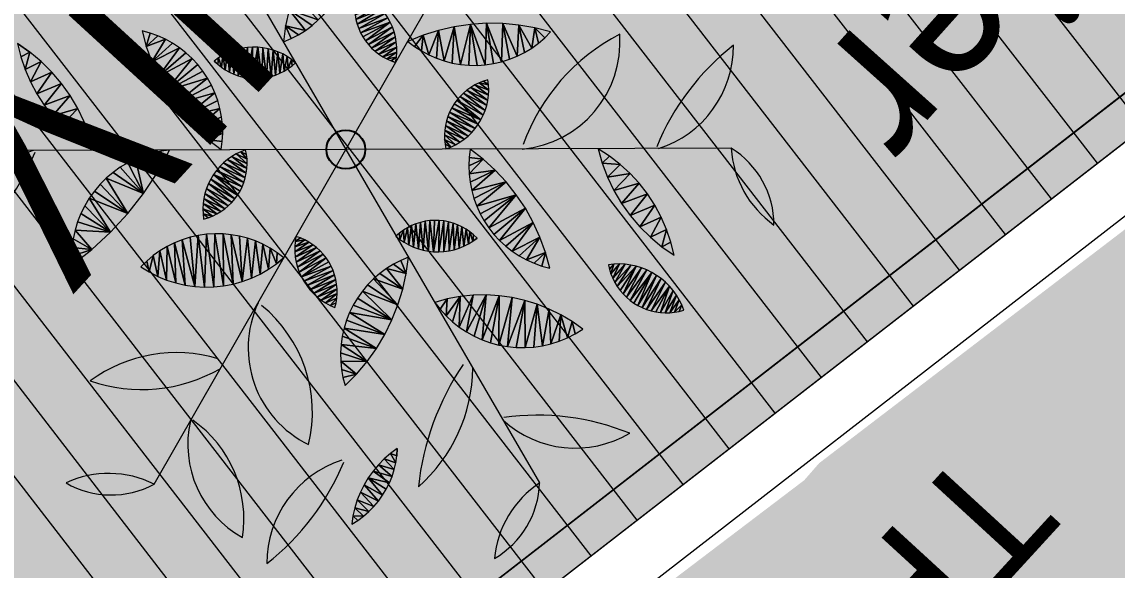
# Model space of a CAD drawing. Header units: metres. Extents: x -2858 to 512, y -1995 to 1252.
# Drawn here: x -538.939 to -536.117, y 427.413 to 428.825 of the extents above; entities that cross this region are included whole.
import ezdxf
from ezdxf.enums import TextEntityAlignment as Align
from ezdxf.lldxf.tags import DXFTag

# ---------------------------------------------------------------- set-up
doc = ezdxf.new("R2010")
doc.units = ezdxf.units.M
doc.header["$PDMODE"] = 33
doc.header["$PDSIZE"] = 0.1
for name, color, linetype in [('Calque commun', 7, 'Continuous'), ('Calque14', 7, 'Continuous'), ('Calque19', 7, 'Continuous'), ('Calque5', 7, 'Continuous'), ('Textes', 7, 'Continuous')]:
    doc.layers.add(name, color=color, linetype=linetype)
doc.styles.add('Arial22', font='arial.ttf', dxfattribs={"height": 0.966411})
doc.styles.add('Arial8', font='arial.ttf', dxfattribs={"height": 0.494803})
doc.styles.add('Arial9', font='arial.ttf', dxfattribs={"height": 0.316674})
doc.styles.add('Trebuchet MS', font='trebucit.ttf', dxfattribs={"height": 0.405148})
tags = doc.linetypes.add('HIDDEN', pattern=[0.375, 0.25, -0.125]).pattern_tags.tags
tags[6:7] = [DXFTag(74, 4), DXFTag(75, 0), DXFTag(340, '0'), DXFTag(46, 1.0), DXFTag(50, 0.0), DXFTag(44, 0.0), DXFTag(45, 0.0)]
tags[4:5] = [DXFTag(74, 4), DXFTag(75, 0), DXFTag(340, '0'), DXFTag(46, 1.0), DXFTag(50, 0.0), DXFTag(44, 0.0), DXFTag(45, 0.0)]
tags = doc.linetypes.add('HIDDEN2', pattern=[0.1875, 0.125, -0.0625]).pattern_tags.tags
tags[6:7] = [DXFTag(74, 4), DXFTag(75, 0), DXFTag(340, '0'), DXFTag(46, 1.0), DXFTag(50, 0.0), DXFTag(44, 0.0), DXFTag(45, 0.0)]
tags[4:5] = [DXFTag(74, 4), DXFTag(75, 0), DXFTag(340, '0'), DXFTag(46, 1.0), DXFTag(50, 0.0), DXFTag(44, 0.0), DXFTag(45, 0.0)]
tags = doc.linetypes.add('HIDDENX2', pattern=[0.75, 0.5, -0.25]).pattern_tags.tags
tags[6:7] = [DXFTag(74, 4), DXFTag(75, 0), DXFTag(340, '0'), DXFTag(46, 1.0), DXFTag(50, 0.0), DXFTag(44, 0.0), DXFTag(45, 0.0)]
tags[4:5] = [DXFTag(74, 4), DXFTag(75, 0), DXFTag(340, '0'), DXFTag(46, 1.0), DXFTag(50, 0.0), DXFTag(44, 0.0), DXFTag(45, 0.0)]

# ---------------------------------------------------------------- blocks, each defined once
blk = doc.blocks.new('hatch5')
at = {"layer": 'Calque commun', "color": 6, "linetype": 'Continuous', "lineweight": -2}
for p, q in [((-7.219, 33.6933), (-7.219, 24.4933)), ((-7.069, 33.6933), (-7.069, 24.4933)), ((-6.919, 33.6933), (-6.919, 24.4933)), ((-6.769, 33.6933), (-6.769, 24.4933)), ((-6.619, 33.6933), (-6.619, 24.4933)), ((-6.469, 33.6933), (-6.469, 24.4933)), ((-6.319, 33.6933), (-6.319, 24.4933)), ((-6.169, 33.6933), (-6.169, 24.4933)), ((-6.019, 33.6933), (-6.019, 24.4933)), ((-5.869, 33.6933), (-5.869, 24.4933)), ((-5.719, 33.6933), (-5.719, 24.4933)), ((-5.569, 33.6933), (-5.569, 24.4933)), ((-5.419, 33.6933), (-5.419, 24.4933)), ((-5.269, 33.6933), (-5.269, 24.4933)), ((-5.119, 33.6933), (-5.119, 24.4933)), ((-4.969, 33.6933), (-4.969, 24.4933)), ((-4.819, 33.6933), (-4.819, 24.4933)), ((-4.669, 33.6933), (-4.669, 24.4933)), ((-4.519, 33.6933), (-4.519, 24.4933)), ((-4.369, 33.6933), (-4.369, 24.4933))]:
    blk.add_line(p, q, dxfattribs=at)
mesh = blk.add_polyface(dxfattribs=at)
corners = [(-9.3974, 33.6933), (-2.7879, 33.6933), (-2.7974, 26.3286), (-2.7974, 24.4933), (-9.3974, 24.4933), (3.812, 26.3286), (-2.7879, 35.5286), (3.812, 35.5286)]
mesh.append_faces([[corners[k] for k in face] for face in [(0, 2, 4)]], dxfattribs={"vtx0": -1, "vtx1": -1, "color": 6})
mesh.append_faces([[corners[k] for k in face] for face in [(1, 5, 2), (1, 7, 5)]], dxfattribs={"vtx0": -1, "vtx2": -1, "color": 6})
mesh.append_faces([[corners[k] for k in face] for face in [(0, 1, 2)]], dxfattribs={"vtx1": -1, "vtx2": -1, "color": 6})
mesh.append_faces([[corners[k] for k in face] for face in [(2, 3, 4), (1, 6, 7)]], dxfattribs={"vtx2": -1, "color": 6})
blk = doc.blocks.new('toitvillacinqbismi')
at = {"layer": 'Calque commun', "linetype": 'Continuous', "lineweight": -2}
blk.add_hatch(color=23, dxfattribs=at).paths.add_polyline_path([(17.0215, 33.6933), (10.412, 33.6933), (10.412, 35.5286), (-2.7974, 35.5286), (-2.7974, 33.6933), (-9.4069, 33.6933), (-9.4069, 29.0933), (-2.7879, 29.0933), (-2.7879, 30.9287), (10.412, 30.9287), (10.412, 29.0933), (17.0215, 29.0933)])
at = {"layer": 'Calque commun', "color": 16, "linetype": 'HIDDEN', "lineweight": -2}
blk.add_line((-9.3974, 33.5933), (-2.7879, 33.5933), dxfattribs=at)
at = {"layer": 'Calque commun', "color": 0, "linetype": 'ByBlock', "lineweight": -2}
blk.add_blockref('hatch5', (0, 0), dxfattribs=at)
at = {"layer": 'Calque commun', "color": 9, "linetype": 'Continuous', "lineweight": -2}
mesh = blk.add_polyface(dxfattribs=at)
corners = [(-2.8069, 24.5933), (-2.8069, 26.4286), (-9.4069, 24.5933), (10.4215, 26.4286), (-2.7879, 33.5933), (17.0215, 33.5933), (17.0215, 24.5933), (-2.7879, 35.4286), (10.412, 33.5933), (10.4215, 24.5933), (10.412, 35.4286), (-9.3974, 33.5933), (17.8815, 39.3192), (17.8815, 45.9286), (8.8815, 45.9286), (8.8815, 39.3192)]
mesh.append_faces([[corners[k] for k in face] for face in [(12, 13, 14, 15)]], dxfattribs={"color": 9})
mesh.append_faces([[corners[k] for k in face] for face in [(3, 4, 1), (5, 3, 6), (11, 1, 4)]], dxfattribs={"vtx0": -1, "vtx1": -1, "color": 9})
mesh.append_faces([[corners[k] for k in face] for face in [(3, 8, 4)]], dxfattribs={"vtx0": -1, "vtx1": -1, "vtx2": -1, "color": 9})
mesh.append_faces([[corners[k] for k in face] for face in [(0, 1, 2)]], dxfattribs={"vtx1": -1, "color": 9})
mesh.append_faces([[corners[k] for k in face] for face in [(7, 4, 8), (11, 2, 1), (5, 8, 3)]], dxfattribs={"vtx1": -1, "vtx2": -1, "color": 9})
mesh.append_faces([[corners[k] for k in face] for face in [(3, 9, 6), (8, 10, 7)]], dxfattribs={"vtx2": -1, "color": 9})
at = {"layer": 'Calque commun', "color": 16, "linetype": 'Continuous', "lineweight": -2}
mesh = blk.add_polyface(dxfattribs=at)
corners = [(-2.7975, 33.8433), (-9.4069, 33.8433), (-9.4069, 33.6933), (-2.7975, 33.6933)]
mesh.append_faces([[corners[k] for k in face] for face in [(0, 1, 2, 3)]], dxfattribs={"color": 16})
blk = doc.blocks.new('PointTopo_SPE')
at = {"layer": 'Calque commun', "color": 1, "linetype": 'ByBlock', "lineweight": -2}
blk.add_point((0, 0), dxfattribs=at)
blk = doc.blocks.new('SPE33')
at = {"layer": 'Calque19', "color": 34, "linetype": 'Continuous', "lineweight": 9}
for p, q in [((0, 0), (0.3064, 0.9445)), ((-0.6647, 0.7378), (0, 0)), ((0.9716, 0.2069), (0, 0)), ((0, 0), (-0.9711, -0.2069)), ((-0.3064, -0.9445), (0, 0)), ((0, 0), (0.6647, -0.7376))]:
    blk.add_line(p, q, dxfattribs=at)
at = {"layer": 'Calque19', "color": 102, "linetype": 'Continuous', "lineweight": 9, "flags": 128}
for points in [[(0.2492, 0.7669), (0.2492, 0.7669, 0.328629), (0.0565, 1.0323), (0.0565, 1.0323, 0.130944), (0.2425, 0.7635)], [(0.2111, 0.5944), (0.2111, 0.5944, 0.122315), (0.5225, 0.7187), (0.5225, 0.7187, 0.212626), (0.201, 0.6191)], [(-0.5393, 0.5989), (-0.5393, 0.5989, 0.327473), (-0.8663, 0.5653), (-0.8663, 0.5653, 0.131285), (-0.5393, 0.5922)], [(0.6031, 0.5261), (0.6031, 0.5261, 0.327473), (0.9301, 0.5597), (0.9301, 0.5597, 0.129825), (0.6031, 0.5328)], [(0.7879, 0.1677), (0.7879, 0.1677, 0.330838), (0.9223, 0.4679), (0.9223, 0.4679, 0.286184), (0.7823, 0.1711)], [(0.4452, 0.0949), (0.4452, 0.0949, 0.408313), (0.63, 0.4354), (0.63, 0.4354, 0.288177), (0.4441, 0.1061)], [(-0.3041, 0.3379), (-0.3041, 0.3379, 0.408885), (-0.6916, 0.3279), (-0.6916, 0.3279, 0.190387), (-0.3142, 0.3323)], [(0.621, 0.1139), (0.621, 0.1139, 0.233679), (0.8831, -0.0933), (0.8831, -0.0933, 0.215401), (0.6367, 0.1352)], [(0.5393, -0.5984), (0.5393, -0.5984, 0.330266), (0.8663, -0.5648), (0.8663, -0.5648, 0.127707), (0.5393, -0.5917)]]:
    blk.add_lwpolyline(points, format="xyb", dxfattribs=at)
at = {"layer": 'Calque19', "color": 102, "linetype": 'Continuous', "lineweight": 9}
for centre, radius, start, end in [((0.4564, 0.7663), 0.2329, 71.79, 130.0971), ((0.3734, 1.1984), 0.2622, 255.1699, 306.4516), ((-0.4376, 0.779), 0.2309, 131.5857, 190.2892), ((-0.8538, 0.9229), 0.2646, 315.6147, 6.2602), ((1.2234, 0.2754), 0.261, 195.2175, 246.7822), ((0.8914, -0.0132), 0.2343, 12.0168, 69.9828)]:
    blk.add_arc(centre, radius, start, end, dxfattribs=at)
at = {"layer": 'Calque19', "color": 102, "linetype": 'ByBlock', "lineweight": -2, "style": 'Trebuchet MS'}
blk.add_text('Olivier', height=0.40515, dxfattribs=at).set_placement((-2.5256, 0.6403), align=Align.BOTTOM_LEFT)
at = {"layer": 'Calque19', "color": 102, "linetype": 'Continuous', "lineweight": 9}
mesh = blk.add_polyface(dxfattribs=at)
corners = [(-0.2943, 0.8273), (-0.2927, 0.8129), (-0.206, 0.8407), (-0.1991, 0.8048), (-0.2861, 0.7847), (-0.1988, 0.7926), (-0.29, 0.7987), (-0.2232, 0.7119), (-0.2169, 0.7224), (-0.2409, 0.7116), (-0.2509, 0.7221), (-0.2116, 0.7334), (-0.2036, 0.7564), (-0.268, 0.7454), (-0.2071, 0.7447), (-0.2919, 0.8705), (-0.228, 0.884), (-0.2356, 0.8935), (-0.2027, 0.8289), (-0.2212, 0.8739), (-0.2939, 0.8562), (-0.2599, 0.7334), (-0.2888, 0.8846), (-0.2439, 0.9025), (-0.2845, 0.8984), (-0.2751, 0.758), (-0.2152, 0.8632), (-0.2792, 0.9119), (-0.2529, 0.9107), (-0.2625, 0.9182), (-0.2102, 0.8521), (-0.1994, 0.7804), (-0.201, 0.7683), (-0.2947, 0.8417), (-0.2005, 0.8169), (-0.2302, 0.7019), (-0.2812, 0.7711), (-0.2727, 0.9248)]
mesh.append_faces([[corners[k] for k in face] for face in [(3, 4, 5), (12, 13, 14), (6, 18, 1), (22, 23, 24), (19, 20, 26), (30, 0, 2), (31, 25, 32), (28, 24, 23), (5, 36, 31), (10, 11, 21)]], dxfattribs={"vtx0": -1, "vtx1": -1, "color": 102})
mesh.append_faces([[corners[k] for k in face] for face in [(10, 8, 11), (15, 16, 17), (12, 25, 13), (27, 28, 29), (26, 20, 33), (6, 34, 18), (6, 3, 34), (22, 17, 23), (5, 4, 36), (31, 36, 25), (27, 29, 37), (30, 33, 0)]], dxfattribs={"vtx0": -1, "vtx2": -1, "color": 102})
mesh.append_faces([[corners[k] for k in face] for face in [(0, 1, 2), (6, 4, 3), (7, 8, 9), (19, 16, 20), (13, 21, 14), (11, 14, 21), (15, 20, 16), (18, 2, 1), (12, 32, 25), (27, 24, 28), (30, 26, 33), (10, 9, 8), (22, 15, 17)]], dxfattribs={"vtx1": -1, "vtx2": -1, "color": 102})
mesh.append_faces([[corners[k] for k in face] for face in [(9, 35, 7)]], dxfattribs={"vtx2": -1, "color": 102})
mesh = blk.add_polyface(dxfattribs=at)
corners = [(-0.4431, 0.5523), (-0.4406, 0.5178), (-0.4145, 0.5159), (-0.4332, 0.6555), (-0.362, 0.6591), (-0.4242, 0.689), (-0.3565, 0.7737), (-0.3979, 0.753), (-0.355, 0.7354), (-0.3821, 0.5852), (-0.3704, 0.6217), (-0.4394, 0.6214), (-0.4351, 0.4835), (-0.4124, 0.7215), (-0.3568, 0.6971), (-0.3968, 0.5498), (-0.4427, 0.5869), (-0.3612, 0.8117), (-0.3808, 0.7831)]
mesh.append_faces([[corners[k] for k in face] for face in [(3, 4, 5), (6, 7, 8), (12, 2, 1), (8, 13, 14), (15, 0, 2), (14, 5, 4)]], dxfattribs={"vtx0": -1, "vtx1": -1, "color": 102})
mesh.append_faces([[corners[k] for k in face] for face in [(3, 10, 4), (15, 16, 0), (14, 13, 5), (6, 18, 7), (8, 7, 13), (9, 11, 16)]], dxfattribs={"vtx0": -1, "vtx2": -1, "color": 102})
mesh.append_faces([[corners[k] for k in face] for face in [(0, 1, 2), (9, 10, 11), (3, 11, 10), (6, 17, 18), (15, 9, 16)]], dxfattribs={"vtx1": -1, "vtx2": -1, "color": 102})
mesh = blk.add_polyface(dxfattribs=at)
corners = [(-0.0586, 0.7301), (-0.0195, 0.7489), (-0.0406, 0.7571), (0.0007, 0.739), (-0.0524, 0.6971), (0.0386, 0.7146), (0.0202, 0.7276), (-0.0435, 0.6647), (-0.0321, 0.6332), (0.0559, 0.7001), (0.0858, 0.472), (0.1124, 0.4516), (0.1468, 0.4779), (0.0867, 0.6672), (-0.0181, 0.6026), (0.1001, 0.649), (0.1221, 0.6097), (0.017, 0.5454), (0.1306, 0.5888), (-0.0017, 0.5733), (0.1119, 0.6298), (0.0609, 0.4946), (0.1425, 0.5453), (0.0379, 0.5191), (0.072, 0.6843), (0.1472, 0.5005), (0.1458, 0.523), (0.1374, 0.5673), (-0.0622, 0.7635), (0.1446, 0.4555), (0.1406, 0.4333)]
mesh.append_faces([[corners[k] for k in face] for face in [(5, 8, 9), (13, 14, 15), (16, 17, 18), (21, 22, 23), (24, 14, 13), (19, 15, 14), (3, 4, 6), (7, 6, 4), (18, 23, 27)]], dxfattribs={"vtx0": -1, "vtx1": -1, "color": 102})
mesh.append_faces([[corners[k] for k in face] for face in [(0, 1, 2), (5, 7, 8), (19, 20, 15), (10, 25, 26), (18, 17, 23), (0, 2, 28), (24, 8, 14), (21, 26, 22), (23, 22, 27), (10, 12, 25), (29, 11, 30)]], dxfattribs={"vtx0": -1, "vtx2": -1, "color": 102})
mesh.append_faces([[corners[k] for k in face] for face in [(3, 1, 4), (5, 6, 7), (10, 11, 12), (24, 9, 8), (19, 17, 20), (21, 10, 26), (0, 4, 1), (29, 12, 11), (16, 20, 17)]], dxfattribs={"vtx1": -1, "vtx2": -1, "color": 102})
mesh = blk.add_polyface(dxfattribs=at)
corners = [(0.6003, 0.6645), (0.5824, 0.6611), (0.5912, 0.6069), (0.5151, 0.6337), (0.5063, 0.6079), (0.5274, 0.6051), (0.6721, 0.6327), (0.6907, 0.6431), (0.673, 0.6638), (0.6367, 0.667), (0.6327, 0.6166), (0.6527, 0.6239), (0.6121, 0.6109), (0.6185, 0.6665), (0.5648, 0.6562), (0.7084, 0.6549), (0.6909, 0.6601), (0.4999, 0.6236), (0.4855, 0.6123), (0.4855, 0.6123), (0.5477, 0.65), (0.5487, 0.604), (0.57, 0.6046), (0.6549, 0.6661), (0.531, 0.6425)]
mesh.append_faces([[corners[k] for k in face] for face in [(0, 12, 13), (6, 23, 11), (3, 5, 24), (17, 4, 3), (9, 11, 23), (20, 22, 14)]], dxfattribs={"vtx0": -1, "vtx1": -1, "color": 102})
mesh.append_faces([[corners[k] for k in face] for face in [(3, 4, 5), (9, 10, 11), (13, 12, 10), (20, 21, 22), (17, 19, 4), (0, 2, 12), (6, 8, 23), (14, 22, 2)]], dxfattribs={"vtx0": -1, "vtx2": -1, "color": 102})
mesh.append_faces([[corners[k] for k in face] for face in [(0, 1, 2), (6, 7, 8), (1, 14, 2), (5, 21, 24), (9, 13, 10), (16, 8, 7), (20, 24, 21)]], dxfattribs={"vtx1": -1, "vtx2": -1, "color": 102})
mesh.append_faces([[corners[k] for k in face] for face in [(7, 15, 16), (17, 18, 19)]], dxfattribs={"vtx2": -1, "color": 102})
mesh = blk.add_polyface(dxfattribs=at)
corners = [(-0.1969, 0.2504), (-0.2175, 0.2801), (-0.2145, 0.2383), (-0.0988, 0.5362), (-0.1653, 0.5235), (-0.094, 0.5153), (-0.1804, 0.264), (-0.2171, 0.3219), (-0.1378, 0.3118), (-0.2133, 0.3637), (-0.1507, 0.2947), (-0.0898, 0.4515), (-0.1958, 0.4455), (-0.0918, 0.4302), (-0.1263, 0.3298), (-0.0955, 0.4091), (-0.2062, 0.405), (-0.1008, 0.3884), (-0.1649, 0.2787), (-0.1821, 0.4851), (-0.0895, 0.4729), (-0.1454, 0.5604), (-0.1163, 0.3486), (-0.1078, 0.3682), (-0.0909, 0.4942), (-0.1131, 0.5764), (-0.1227, 0.5955), (-0.1052, 0.5566)]
mesh.append_faces([[corners[k] for k in face] for face in [(3, 4, 5), (6, 1, 0), (7, 8, 9), (11, 12, 13), (14, 9, 8), (15, 16, 17), (17, 16, 23), (19, 24, 4), (25, 21, 27)]], dxfattribs={"vtx0": -1, "vtx1": -1, "color": 102})
mesh.append_faces([[corners[k] for k in face] for face in [(0, 1, 2), (7, 10, 8), (15, 12, 16), (19, 11, 20), (3, 21, 4), (16, 22, 23), (25, 26, 21), (7, 18, 10), (19, 20, 24)]], dxfattribs={"vtx0": -1, "vtx2": -1, "color": 102})
mesh.append_faces([[corners[k] for k in face] for face in [(7, 1, 18), (19, 12, 11), (16, 9, 22), (15, 13, 12), (24, 5, 4), (3, 27, 21), (14, 22, 9), (6, 18, 1)]], dxfattribs={"vtx1": -1, "vtx2": -1, "color": 102})
mesh = blk.add_polyface(dxfattribs=at)
corners = [(-0.0243, 0.3013), (0.0368, 0.3541), (-0.0315, 0.3112), (0.0801, 0.245), (0.0794, 0.2583), (0.068, 0.2465), (-0.0164, 0.292), (-0.0078, 0.2834), (0.0454, 0.344), (-0.0052, 0.3867), (-0.0512, 0.3556), (-0.0476, 0.3439), (0.066, 0.3098), (0.0115, 0.2685), (0.022, 0.2622), (0.0601, 0.3217), (0.0015, 0.2755), (0.0532, 0.3332), (0.0171, 0.3722), (0.0063, 0.3799), (-0.0432, 0.3326), (-0.0378, 0.3217), (0.0273, 0.3636), (0.0709, 0.2974), (-0.0296, 0.3974), (-0.0424, 0.4013), (-0.0553, 0.3796), (0.0329, 0.2569), (-0.0559, 0.3918), (0.056, 0.249), (0.0777, 0.2715), (-0.0555, 0.404), (-0.0555, 0.404), (0.0748, 0.2846), (0.0443, 0.2525), (-0.0172, 0.3926), (-0.0537, 0.3675)]
mesh.append_faces([[corners[k] for k in face] for face in [(0, 1, 2), (13, 15, 16), (12, 14, 23), (9, 11, 19), (28, 25, 31), (17, 16, 15), (33, 34, 30), (6, 8, 0), (22, 2, 1), (21, 18, 20), (29, 30, 34), (24, 36, 35)]], dxfattribs={"vtx0": -1, "vtx1": -1, "color": 102})
mesh.append_faces([[corners[k] for k in face] for face in [(9, 10, 11), (12, 13, 14), (21, 22, 18), (29, 4, 30), (33, 27, 34), (24, 26, 36), (0, 8, 1), (17, 7, 16)]], dxfattribs={"vtx0": -1, "vtx2": -1, "color": 102})
mesh.append_faces([[corners[k] for k in face] for face in [(3, 4, 5), (6, 7, 8), (17, 8, 7), (18, 19, 20), (24, 25, 26), (14, 27, 23), (28, 26, 25), (9, 35, 10), (29, 5, 4), (36, 10, 35), (21, 2, 22), (33, 23, 27), (11, 20, 19), (12, 15, 13)]], dxfattribs={"vtx1": -1, "vtx2": -1, "color": 102})
mesh.append_faces([[corners[k] for k in face] for face in [(25, 32, 31)]], dxfattribs={"vtx2": -1, "color": 102})
mesh = blk.add_polyface(dxfattribs=at)
corners = [(0.1588, 0.2825), (0.1338, 0.3288), (0.1383, 0.2886), (0.2649, 0.2775), (0.2859, 0.2815), (0.2476, 0.3812), (0.329, 0.4003), (0.3646, 0.3139), (0.3824, 0.3258), (0.2436, 0.2751), (0.2083, 0.3668), (0.4124, 0.4061), (0.3705, 0.4049), (0.4148, 0.3536), (0.3064, 0.2872), (0.3265, 0.2946), (0.3459, 0.3035), (0.2879, 0.3924), (0.3991, 0.3391), (0.1703, 0.3493), (0.2223, 0.2744), (0.1184, 0.2962), (0.4424, 0.3862), (0.4541, 0.404), (0.1797, 0.2782), (0.2009, 0.2754), (0.0991, 0.3055), (0.4292, 0.3693)]
mesh.append_faces([[corners[k] for k in face] for face in [(0, 1, 2), (14, 5, 4), (6, 8, 12), (2, 1, 21), (11, 22, 23), (20, 10, 25), (26, 21, 1), (24, 19, 0), (3, 5, 9)]], dxfattribs={"vtx0": -1, "vtx1": -1, "color": 102})
mesh.append_faces([[corners[k] for k in face] for face in [(6, 7, 8), (9, 5, 10), (14, 17, 5), (12, 8, 18), (6, 16, 7), (12, 18, 13), (25, 10, 19), (11, 13, 27), (11, 27, 22)]], dxfattribs={"vtx0": -1, "vtx2": -1, "color": 102})
mesh.append_faces([[corners[k] for k in face] for face in [(3, 4, 5), (11, 12, 13), (15, 16, 17), (19, 1, 0), (20, 9, 10), (14, 15, 17), (24, 25, 19), (6, 17, 16)]], dxfattribs={"vtx1": -1, "vtx2": -1, "color": 102})
mesh = blk.add_polyface(dxfattribs=at)
corners = [(0.3088, 0.1093), (0.2386, 0.1245), (0.3014, 0.0982), (0.249, 0.172), (0.2449, 0.1605), (0.3207, 0.1332), (0.2397, 0.1367), (0.2384, 0.1123), (0.2932, 0.0877), (0.332, 0.1851), (0.2665, 0.204), (0.3308, 0.1718), (0.3312, 0.2117), (0.2914, 0.2307), (0.2824, 0.2225), (0.2393, 0.1002), (0.3112, 0.2448), (0.301, 0.2382), (0.3261, 0.2379), (0.2412, 0.0881), (0.244, 0.0763), (0.2743, 0.0689), (0.2841, 0.0779), (0.2598, 0.1938), (0.3152, 0.121), (0.2418, 0.1487), (0.2478, 0.0647), (0.2637, 0.0607), (0.3285, 0.1587), (0.3322, 0.1984), (0.2741, 0.2135), (0.3292, 0.2249), (0.3251, 0.1458), (0.2539, 0.1831), (0.322, 0.2506), (0.2525, 0.0535)]
mesh.append_faces([[corners[k] for k in face] for face in [(0, 1, 2), (9, 10, 11), (19, 22, 15), (23, 11, 10), (26, 27, 20), (31, 13, 12), (3, 32, 33), (30, 29, 14)]], dxfattribs={"vtx0": -1, "vtx1": -1, "color": 102})
mesh.append_faces([[corners[k] for k in face] for face in [(0, 6, 1), (7, 8, 2), (12, 13, 14), (24, 25, 6), (19, 21, 22), (20, 27, 21), (23, 28, 11), (9, 30, 10), (3, 5, 32), (31, 17, 13), (33, 32, 28), (26, 35, 27)]], dxfattribs={"vtx0": -1, "vtx2": -1, "color": 102})
mesh.append_faces([[corners[k] for k in face] for face in [(3, 4, 5), (7, 15, 8), (1, 7, 2), (16, 17, 18), (19, 20, 21), (24, 5, 25), (9, 29, 30), (0, 24, 6), (29, 12, 14), (23, 33, 28), (22, 8, 15), (31, 18, 17), (4, 25, 5)]], dxfattribs={"vtx1": -1, "vtx2": -1, "color": 102})
mesh.append_faces([[corners[k] for k in face] for face in [(18, 34, 16)]], dxfattribs={"vtx2": -1, "color": 102})
mesh = blk.add_polyface(dxfattribs=at)
corners = [(-0.2387, 0.1391), (-0.2277, 0.1442), (-0.2494, 0.2126), (-0.3456, 0.1368), (-0.3492, 0.1808), (-0.3596, 0.1724), (-0.2859, 0.1284), (-0.2891, 0.2086), (-0.302, 0.205), (-0.207, 0.1568), (-0.2229, 0.2097), (-0.2171, 0.1501), (-0.1849, 0.1974), (-0.1972, 0.2025), (-0.1886, 0.1726), (-0.1975, 0.1644), (-0.2738, 0.1296), (-0.3382, 0.1883), (-0.334, 0.1332), (-0.3145, 0.2005), (-0.3101, 0.1289), (-0.298, 0.1281), (-0.2619, 0.1318), (-0.2099, 0.2067), (-0.3568, 0.1414), (-0.3692, 0.1631), (-0.2361, 0.2117), (-0.276, 0.211), (-0.3221, 0.1306), (-0.3266, 0.1949), (-0.1805, 0.1816), (-0.2502, 0.135), (-0.2627, 0.2123), (-0.1731, 0.1912), (-0.3677, 0.1468), (-0.378, 0.1531)]
mesh.append_faces([[corners[k] for k in face] for face in [(9, 10, 11), (14, 13, 15), (26, 11, 10), (6, 8, 21), (0, 32, 31), (24, 25, 34), (31, 27, 22), (19, 21, 8), (29, 20, 19)]], dxfattribs={"vtx0": -1, "vtx1": -1, "color": 102})
mesh.append_faces([[corners[k] for k in face] for face in [(3, 4, 5), (6, 7, 8), (19, 20, 21), (15, 13, 23), (24, 5, 25), (9, 23, 10), (17, 18, 28), (12, 14, 30), (31, 32, 27), (12, 30, 33), (29, 28, 20), (26, 1, 11), (0, 2, 32)]], dxfattribs={"vtx0": -1, "vtx2": -1, "color": 102})
mesh.append_faces([[corners[k] for k in face] for face in [(0, 1, 2), (12, 13, 14), (6, 16, 7), (17, 4, 18), (16, 22, 7), (26, 2, 1), (27, 7, 22), (29, 17, 28), (3, 18, 4), (24, 3, 5), (9, 15, 23), (25, 35, 34)]], dxfattribs={"vtx1": -1, "vtx2": -1, "color": 102})
mesh = blk.add_polyface(dxfattribs=at)
corners = [(-0.339, 0.0369), (-0.4219, -0.0027), (-0.3878, -0.0268), (-0.3308, 0.0172), (-0.5114, 0.0849), (-0.4544, 0.1592), (-0.4736, 0.1686), (-0.514, 0.1827), (-0.5583, 0.154), (-0.5362, 0.1185), (-0.3518, -0.0481), (-0.3142, -0.0664), (-0.3158, -0.0451), (-0.4541, 0.0241), (-0.4021, 0.1223), (-0.484, 0.0533), (-0.5774, 0.1912), (-0.556, 0.1901), (-0.3601, 0.0741), (-0.3488, 0.0559), (-0.436, 0.1484), (-0.4185, 0.136), (-0.3191, -0.0239), (-0.3728, 0.0913), (-0.5348, 0.1872), (-0.3241, -0.0031), (-0.4935, 0.1765), (-0.3868, 0.1074)]
mesh.append_faces([[corners[k] for k in face] for face in [(0, 2, 3), (13, 14, 15), (18, 1, 19), (20, 15, 21), (22, 10, 12), (23, 13, 18), (25, 10, 22), (21, 15, 14), (24, 8, 7), (4, 6, 9), (26, 9, 6)]], dxfattribs={"vtx0": -1, "vtx1": -1, "color": 102})
mesh.append_faces([[corners[k] for k in face] for face in [(0, 1, 2), (4, 5, 6), (7, 8, 9), (4, 20, 5), (25, 2, 10)]], dxfattribs={"vtx0": -1, "vtx2": -1, "color": 102})
mesh.append_faces([[corners[k] for k in face] for face in [(16, 8, 17)]], dxfattribs={"vtx1": -1, "color": 102})
mesh.append_faces([[corners[k] for k in face] for face in [(4, 15, 20), (24, 17, 8), (26, 7, 9), (0, 19, 1), (27, 14, 13), (25, 3, 2), (13, 1, 18), (23, 27, 13)]], dxfattribs={"vtx1": -1, "vtx2": -1, "color": 102})
mesh.append_faces([[corners[k] for k in face] for face in [(10, 11, 12)]], dxfattribs={"vtx2": -1, "color": 102})
mesh = blk.add_polyface(dxfattribs=at)
corners = [(0.4092, 0.0395), (0.3392, -0.0364), (0.4311, 0.0279), (0.3141, 0.0669), (0.3158, 0.0456), (0.3387, 0.063), (0.3863, 0.0493), (0.3628, 0.0571), (0.3243, 0.0037), (0.452, 0.0145), (0.3603, -0.0736), (0.373, -0.0908), (0.5225, -0.0549), (0.4187, -0.1357), (0.4361, -0.1481), (0.3141, 0.0669), (0.3309, -0.0167), (0.5139, -0.1828), (0.5585, -0.1199), (0.4935, -0.1765), (0.4717, -0.0006), (0.4023, -0.1219), (0.5071, -0.0354), (0.4901, -0.0173), (0.349, -0.0554), (0.556, -0.1905), (0.5773, -0.1918), (0.573, -0.1674), (0.5348, -0.1875), (0.5667, -0.1433), (0.5483, -0.0973), (0.4736, -0.1685), (0.3192, 0.0245), (0.387, -0.107), (0.4545, -0.1591), (0.5363, -0.0755)]
mesh.append_faces([[corners[k] for k in face] for face in [(0, 1, 2), (17, 18, 19), (9, 11, 20), (6, 16, 0), (10, 2, 24), (30, 19, 18), (8, 7, 32), (21, 23, 33), (33, 20, 11), (12, 34, 35)]], dxfattribs={"vtx0": -1, "vtx1": -1, "color": 102})
mesh.append_faces([[corners[k] for k in face] for face in [(9, 10, 11), (12, 13, 14), (0, 16, 1), (21, 22, 23), (28, 27, 29), (30, 31, 19), (33, 23, 20), (12, 14, 34), (17, 29, 18), (6, 8, 16)]], dxfattribs={"vtx0": -1, "vtx2": -1, "color": 102})
mesh.append_faces([[corners[k] for k in face] for face in [(3, 4, 5), (6, 7, 8), (12, 22, 13), (28, 25, 27), (17, 28, 29), (7, 5, 32), (21, 13, 22), (4, 32, 5), (30, 35, 31), (1, 24, 2), (34, 31, 35), (9, 2, 10)]], dxfattribs={"vtx1": -1, "vtx2": -1, "color": 102})
mesh.append_faces([[corners[k] for k in face] for face in [(5, 15, 3), (25, 26, 27)]], dxfattribs={"vtx2": -1, "color": 102})
mesh = blk.add_polyface(dxfattribs=at)
corners = [(-0.332, -0.1849), (-0.2667, -0.2038), (-0.3307, -0.1717), (-0.26, -0.1937), (-0.2441, -0.0768), (-0.2637, -0.0613), (-0.2742, -0.0694), (-0.3087, -0.1095), (-0.3151, -0.1211), (-0.2398, -0.1369), (-0.2413, -0.0886), (-0.2841, -0.0783), (-0.242, -0.1488), (-0.2451, -0.1606), (-0.3206, -0.1332), (-0.2491, -0.172), (-0.3292, -0.2245), (-0.3011, -0.2378), (-0.2915, -0.2304), (-0.2394, -0.1006), (-0.2931, -0.088), (-0.3261, -0.2374), (-0.2387, -0.1248), (-0.3013, -0.0984), (-0.2526, -0.0541), (-0.2479, -0.0652), (-0.2386, -0.1127), (-0.3284, -0.1586), (-0.2742, -0.2133), (-0.2541, -0.1831), (-0.325, -0.1457), (-0.3312, -0.2114), (-0.2526, -0.0541), (-0.3113, -0.2443), (-0.322, -0.2501), (-0.2825, -0.2222), (-0.3321, -0.1981), (-0.322, -0.2501)]
mesh.append_faces([[corners[k] for k in face] for face in [(0, 1, 2), (3, 2, 1), (9, 8, 12), (4, 6, 10), (13, 14, 15), (22, 7, 9), (33, 21, 34), (30, 15, 14), (31, 35, 36), (29, 27, 3), (36, 28, 0), (23, 26, 20), (19, 20, 26)]], dxfattribs={"vtx0": -1, "vtx1": -1, "color": 102})
mesh.append_faces([[corners[k] for k in face] for face in [(4, 5, 6), (10, 6, 11), (16, 17, 18), (19, 11, 20), (22, 23, 7), (0, 28, 1), (29, 30, 27), (36, 35, 28), (12, 8, 14), (31, 18, 35)]], dxfattribs={"vtx0": -1, "vtx2": -1, "color": 102})
mesh.append_faces([[corners[k] for k in face] for face in [(7, 8, 9), (13, 12, 14), (16, 21, 17), (24, 5, 25), (19, 10, 11), (22, 26, 23), (4, 25, 5), (27, 2, 3), (29, 15, 30), (31, 16, 18), (33, 17, 21)]], dxfattribs={"vtx1": -1, "vtx2": -1, "color": 102})
mesh.append_faces([[corners[k] for k in face] for face in [(25, 32, 24), (21, 37, 34)]], dxfattribs={"vtx2": -1, "color": 102})
mesh = blk.add_polyface(dxfattribs=at)
corners = [(0.2858, -0.1283), (0.2737, -0.1296), (0.2889, -0.2087), (0.2274, -0.1442), (0.236, -0.2119), (0.2493, -0.2127), (0.3691, -0.1636), (0.378, -0.1537), (0.3676, -0.1473), (0.2385, -0.1391), (0.2626, -0.2124), (0.2499, -0.135), (0.3264, -0.1951), (0.3221, -0.1306), (0.3101, -0.1289), (0.1849, -0.1979), (0.1885, -0.173), (0.1803, -0.1821), (0.3456, -0.1371), (0.334, -0.1334), (0.349, -0.1811), (0.3568, -0.1417), (0.2758, -0.2111), (0.2228, -0.21), (0.2168, -0.1502), (0.2068, -0.157), (0.2099, -0.207), (0.2979, -0.1281), (0.3143, -0.2006), (0.1972, -0.2029), (0.3018, -0.2052), (0.1973, -0.1646), (0.338, -0.1886), (0.2617, -0.1318), (0.3594, -0.1728), (0.173, -0.1918)]
mesh.append_faces([[corners[k] for k in face] for face in [(9, 10, 11), (21, 6, 8), (27, 28, 14), (12, 14, 28), (29, 16, 15), (20, 19, 32), (33, 22, 1), (13, 32, 19), (22, 11, 10), (3, 5, 9)]], dxfattribs={"vtx0": -1, "vtx1": -1, "color": 102})
mesh.append_faces([[corners[k] for k in face] for face in [(3, 4, 5), (12, 13, 14), (15, 16, 17), (23, 24, 25), (0, 2, 30), (29, 31, 16), (26, 25, 31), (18, 20, 34), (27, 30, 28), (21, 34, 6)]], dxfattribs={"vtx0": -1, "vtx2": -1, "color": 102})
mesh.append_faces([[corners[k] for k in face] for face in [(0, 1, 2), (18, 19, 20), (22, 2, 1), (26, 23, 25), (3, 24, 4), (21, 18, 34), (33, 11, 22), (29, 26, 31), (27, 0, 30), (35, 15, 17), (12, 32, 13), (5, 10, 9), (23, 4, 24)]], dxfattribs={"vtx1": -1, "vtx2": -1, "color": 102})
mesh.append_faces([[corners[k] for k in face] for face in [(6, 7, 8)]], dxfattribs={"vtx2": -1, "color": 102})
mesh = blk.add_polyface(dxfattribs=at)
corners = [(-0.0657, -0.3105), (-0.0597, -0.3225), (-0.0113, -0.269), (-0.0013, -0.2761), (-0.0528, -0.3339), (0.0483, -0.3444), (0.0437, -0.3331), (-0.0055, -0.3806), (0.0562, -0.3802), (0.0434, -0.4019), (0.0569, -0.3924), (0.0546, -0.3681), (0.0306, -0.3981), (-0.0747, -0.2853), (-0.0707, -0.2981), (-0.0329, -0.2575), (0.0061, -0.3874), (-0.0362, -0.3549), (0.0247, -0.3018), (-0.0449, -0.3447), (0.0519, -0.3561), (0.0181, -0.3933), (-0.0164, -0.3729), (-0.068, -0.2471), (-0.0801, -0.2456), (-0.0794, -0.2589), (0.0319, -0.3117), (0.0081, -0.2839), (-0.0443, -0.253), (-0.0776, -0.2722), (0.0383, -0.3221), (-0.0267, -0.3643), (-0.0218, -0.2628), (0.0565, -0.4046), (0.0168, -0.2925), (0.0565, -0.4046), (-0.056, -0.2496), (-0.0801, -0.2456)]
mesh.append_faces([[corners[k] for k in face] for face in [(25, 24, 37)]], dxfattribs={"vtx0": -1, "color": 102})
mesh.append_faces([[corners[k] for k in face] for face in [(8, 9, 10), (11, 12, 8), (17, 18, 19), (5, 16, 20), (21, 20, 16), (3, 4, 27), (13, 28, 29), (33, 10, 9), (30, 22, 6), (23, 25, 36), (36, 29, 28), (34, 19, 18)]], dxfattribs={"vtx0": -1, "vtx1": -1, "color": 102})
mesh.append_faces([[corners[k] for k in face] for face in [(3, 1, 4), (8, 12, 9), (5, 7, 16), (17, 26, 18), (30, 31, 22), (0, 2, 32), (11, 21, 12), (14, 32, 15), (13, 15, 28)]], dxfattribs={"vtx0": -1, "vtx2": -1, "color": 102})
mesh.append_faces([[corners[k] for k in face] for face in [(0, 1, 2), (5, 6, 7), (13, 14, 15), (11, 20, 21), (22, 7, 6), (23, 24, 25), (30, 26, 31), (34, 27, 19), (4, 19, 27), (14, 0, 32), (3, 2, 1), (25, 29, 36), (17, 31, 26)]], dxfattribs={"vtx1": -1, "vtx2": -1, "color": 102})
mesh.append_faces([[corners[k] for k in face] for face in [(33, 35, 10)]], dxfattribs={"vtx2": -1, "color": 102})
mesh = blk.add_polyface(dxfattribs=at)
corners = [(0.1804, -0.2644), (0.2175, -0.2805), (0.1969, -0.251), (0.2172, -0.3223), (0.1379, -0.312), (0.2134, -0.3639), (0.1164, -0.3488), (0.1264, -0.33), (0.091, -0.4939), (0.1822, -0.485), (0.0896, -0.4727), (0.0941, -0.515), (0.0988, -0.5358), (0.1653, -0.5233), (0.165, -0.2792), (0.0919, -0.4301), (0.0899, -0.4513), (0.1959, -0.4456), (0.2063, -0.4051), (0.1079, -0.3683), (0.1009, -0.3885), (0.1131, -0.5759), (0.1226, -0.595), (0.1454, -0.56), (0.2145, -0.2389), (0.1508, -0.2951), (0.0956, -0.4091), (0.1052, -0.5562)]
mesh.append_faces([[corners[k] for k in face] for face in [(2, 1, 24)]], dxfattribs={"vtx0": -1, "color": 102})
mesh.append_faces([[corners[k] for k in face] for face in [(0, 1, 2), (3, 4, 5), (6, 5, 7), (8, 9, 10), (15, 17, 26), (13, 12, 23), (7, 5, 4), (11, 13, 8), (18, 20, 17), (26, 17, 20), (27, 23, 12)]], dxfattribs={"vtx0": -1, "vtx1": -1, "color": 102})
mesh.append_faces([[corners[k] for k in face] for face in [(18, 19, 20), (9, 16, 10), (3, 14, 25), (8, 13, 9), (3, 25, 4), (6, 18, 5)]], dxfattribs={"vtx0": -1, "vtx2": -1, "color": 102})
mesh.append_faces([[corners[k] for k in face] for face in [(11, 12, 13), (0, 14, 1), (15, 16, 17), (21, 22, 23), (3, 1, 14), (6, 19, 18), (9, 17, 16), (27, 21, 23)]], dxfattribs={"vtx1": -1, "vtx2": -1, "color": 102})
mesh = blk.add_polyface(dxfattribs=at)
corners = [(-0.159, -0.2822), (-0.1339, -0.3283), (-0.1385, -0.2882), (-0.1703, -0.3489), (-0.1799, -0.2779), (-0.2011, -0.2753), (-0.2476, -0.381), (-0.2861, -0.2816), (-0.3067, -0.2874), (-0.4542, -0.4046), (-0.4124, -0.4065), (-0.4424, -0.3867), (-0.2083, -0.3665), (-0.2439, -0.2751), (-0.2225, -0.2743), (-0.4293, -0.3699), (-0.4149, -0.3541), (-0.1185, -0.2958), (-0.3825, -0.3262), (-0.3289, -0.4003), (-0.3648, -0.3143), (-0.2879, -0.3923), (-0.3267, -0.2948), (-0.3462, -0.3038), (-0.3705, -0.4051), (-0.0991, -0.3049), (-0.2651, -0.2775), (-0.3993, -0.3395)]
mesh.append_faces([[corners[k] for k in face] for face in [(17, 1, 25)]], dxfattribs={"vtx0": -1, "color": 102})
mesh.append_faces([[corners[k] for k in face] for face in [(0, 1, 2), (15, 10, 16), (18, 19, 20), (11, 10, 15), (3, 5, 12), (6, 8, 21), (21, 23, 19), (24, 16, 10)]], dxfattribs={"vtx0": -1, "vtx1": -1, "color": 102})
mesh.append_faces([[corners[k] for k in face] for face in [(3, 4, 5), (6, 7, 8), (21, 8, 22), (21, 22, 23), (18, 24, 19), (6, 26, 7), (24, 27, 16), (3, 0, 4), (19, 23, 20), (6, 13, 26)]], dxfattribs={"vtx0": -1, "vtx2": -1, "color": 102})
mesh.append_faces([[corners[k] for k in face] for face in [(9, 10, 11), (6, 12, 13), (5, 14, 12), (17, 2, 1), (3, 1, 0), (18, 27, 24), (14, 13, 12)]], dxfattribs={"vtx1": -1, "vtx2": -1, "color": 102})
mesh = blk.add_polyface(dxfattribs=at)
corners = [(0.64, -0.3701), (0.6283, -0.3158), (0.6203, -0.3813), (0.3679, -0.3226), (0.3591, -0.3775), (0.3794, -0.3876), (0.5632, -0.3095), (0.5785, -0.3987), (0.5998, -0.3908), (0.6763, -0.343), (0.6927, -0.3273), (0.4978, -0.3085), (0.5344, -0.409), (0.4326, -0.3129), (0.4666, -0.4108), (0.5567, -0.4048), (0.4004, -0.3961), (0.422, -0.4028), (0.3214, -0.3523), (0.3397, -0.3657), (0.6587, -0.3573), (0.4892, -0.4121), (0.5119, -0.4115), (0.3042, -0.3376), (0.4441, -0.4077)]
mesh.append_faces([[corners[k] for k in face] for face in [(0, 1, 2), (13, 14, 11), (21, 11, 14), (22, 11, 21), (6, 2, 1)]], dxfattribs={"vtx0": -1, "vtx1": -1, "color": 102})
mesh.append_faces([[corners[k] for k in face] for face in [(3, 4, 5), (6, 7, 8), (6, 12, 15), (13, 16, 17), (13, 5, 16), (3, 18, 19), (1, 20, 9), (13, 17, 24), (3, 19, 4), (6, 15, 7), (13, 24, 14), (6, 8, 2)]], dxfattribs={"vtx0": -1, "vtx2": -1, "color": 102})
mesh.append_faces([[corners[k] for k in face] for face in [(9, 10, 1), (6, 11, 12), (22, 12, 11), (3, 23, 18), (13, 3, 5), (0, 20, 1)]], dxfattribs={"vtx1": -1, "vtx2": -1, "color": 102})
mesh = blk.add_polyface(dxfattribs=at)
corners = [(0.4244, -0.6892), (0.4335, -0.6556), (0.3621, -0.6593), (0.3705, -0.6218), (0.4396, -0.6214), (0.3821, -0.5851), (0.4145, -0.5155), (0.4432, -0.552), (0.4406, -0.5173), (0.4429, -0.5868), (0.3968, -0.5496), (0.3565, -0.7741), (0.398, -0.7534), (0.355, -0.7357), (0.4351, -0.483), (0.3612, -0.8123), (0.3808, -0.7836), (0.4126, -0.7218), (0.3569, -0.6973), (0.3612, -0.8123)]
mesh.append_faces([[corners[k] for k in face] for face in [(3, 4, 5), (5, 9, 10), (11, 12, 13), (7, 10, 9), (13, 17, 18), (0, 18, 17)]], dxfattribs={"vtx0": -1, "vtx1": -1, "color": 102})
mesh.append_faces([[corners[k] for k in face] for face in [(6, 7, 8), (6, 8, 14), (13, 12, 17), (0, 2, 18), (11, 16, 12), (5, 4, 9), (3, 1, 4)]], dxfattribs={"vtx0": -1, "vtx2": -1, "color": 102})
mesh.append_faces([[corners[k] for k in face] for face in [(0, 1, 2), (3, 2, 1), (15, 16, 11), (6, 10, 7)]], dxfattribs={"vtx1": -1, "vtx2": -1, "color": 102})
mesh.append_faces([[corners[k] for k in face] for face in [(11, 19, 15)]], dxfattribs={"vtx2": -1, "color": 102})
blk = doc.blocks.new('geometrebondepartleger')
at = {"layer": 'Calque5', "color": 30, "linetype": 'Continuous', "lineweight": 9, "true_color": 0xff7f00}
blk.add_trace([(60.0219, 76.4824, 79), (130.1549, 64.2531, 79), (60.015, 76.443, 79), (130.1481, 64.2137, 79)], dxfattribs=at)
at = {"layer": 'Calque14', "color": 0, "linetype": 'ByBlock', "lineweight": -2}
blk.add_blockref('PointTopo_SPE', (104.3834, 81.0139, 204.6864), dxfattribs=at)
at = {"layer": 'Calque19', "color": 0, "linetype": 'ByBlock', "lineweight": -2}
blk.add_blockref('SPE33', (104.3834, 81.0139, 79), dxfattribs=at)
blk = doc.blocks.new('pattern')
at = {"layer": 'Calque commun', "color": 7, "linetype": 'Continuous', "lineweight": 9}
mesh = blk.add_polyface(dxfattribs=at)
corners = [(70.8497, 113.5412), (53.8349, 19.1692), (74.7282, 106.3237), (76.0435, 113.5984), (74.769, 106.1763), (58.8077, 18.2701), (114.1703, 105.207), (114.1703, 98.5387)]
mesh.append_faces([[corners[k] for k in face] for face in [(3, 4, 6)]], dxfattribs={"vtx0": -1, "vtx1": -1, "color": 7})
mesh.append_faces([[corners[k] for k in face] for face in [(3, 2, 4)]], dxfattribs={"vtx0": -1, "vtx2": -1, "color": 7})
mesh.append_faces([[corners[k] for k in face] for face in [(5, 2, 1)]], dxfattribs={"vtx1": -1, "color": 7})
mesh.append_faces([[corners[k] for k in face] for face in [(0, 1, 2), (3, 0, 2)]], dxfattribs={"vtx1": -1, "vtx2": -1, "color": 7})
mesh.append_faces([[corners[k] for k in face] for face in [(4, 7, 6)]], dxfattribs={"vtx2": -1, "color": 7})

msp = doc.modelspace()

# ---------------------------------------------------------------- hatches: boundary and pattern name
at = {"layer": 'Calque commun', "linetype": 'HIDDEN2', "lineweight": 9}
h = msp.add_hatch(color=41, dxfattribs=at)
h.paths.add_polyline_path([(-497.5845, 482.5612), (-498.4336, 486.929), (-498.4633, 486.9236)])
h.paths.add_polyline_path([(-539.4527, 425.7261), (-538.3418, 424.2768), (-537.431, 424.9813), (-537.4512, 424.941), (-537.4179, 424.9655), (-536.9269, 424.3321), (-540.5711, 421.5569), (-541.1699, 422.3558), (-541.2274, 422.3109), (-540.5711, 421.5569), (-544.5017, 418.4626), (-548.8096, 415.1285), (-549.4438, 415.9915), (-548.9774, 416.3529), (-549.9291, 417.6075), (-553.0637, 415.2028), (-553.0644, 415.1953), (-551.9304, 413.7391), (-551.9026, 413.735), (-551.9191, 413.7246), (-549.6924, 410.8652), (-548.9111, 411.4706), (-547.0701, 412.897), (-547.7006, 413.7107), (-536.6006, 422.3244), (-537.8128, 421.3716), (-538.5423, 419.4433), (-537.9098, 418.4322), (-536.9184, 417.4343), (-536.0249, 416.6761), (-535.1343, 416.1809), (-534.2286, 415.6915), (-532.6205, 415.2563), (-531.6113, 415.1887), (-530.7948, 415.1662), (-529.2938, 415.3078), (-528.9121, 416.1537), (-527.3895, 415.5281), (-525.3331, 419.9453), (-522.2519, 400.5421), (-522.2351, 400.5649), (-520.6394, 394.7788), (-520.0862, 392.8433), (-520.4911, 392.5344), (-522.1871, 394.6328), (-522.5495, 395.0744), (-522.5434, 395.0735), (-525.8353, 399.1462), (-530.4267, 395.6042), (-531.2562, 396.6784), (-532.6829, 395.5858), (-533.188, 395.1927), (-534.9642, 393.8737), (-534.9642, 393.8737), (-534.964, 393.8738), (-534.9655, 393.8755), (-535.9078, 395.139), (-530.6906, 399.1813), (-529.7483, 397.9178), (-529.6772, 397.9728), (-529.6556, 397.9299), (-532.6821, 395.5847), (-530.7322, 393.0481), (-526.8082, 396.0879), (-526.1235, 396.6456), (-521.0289, 390.1931), (-519.2237, 391.2634), (-518.3512, 389.665), (-514.4989, 384.2639), (-527.1583, 374.5602), (-527.8629, 375.4731), (-523.3121, 378.9994), (-524.2333, 380.279), (-528.573, 377.016), (-528.3623, 376.7414), (-529.0997, 376.1757), (-529.3159, 376.4574), (-530.2619, 375.7461), (-529.2957, 374.4402), (-529.3118, 374.4643), (-528.5712, 373.503), (-527.384, 371.9446), (-528.9886, 370.7228), (-527.3683, 371.924), (-528.9805, 370.7102), (-525.5012, 366.2543), (-525.4988, 366.2567), (-525.5, 366.2542), (-524.2697, 366.2294), (-522.9971, 366.3622), (-521.3985, 366.7158), (-520.7484, 367.1021), (-519.9049, 367.6004), (-521.5291, 369.638), (-520.4446, 370.5024), (-522.9073, 373.5918), (-525.0786, 371.8954), (-525.8697, 372.972), (-525.9314, 373.0507), (-526.0127, 373.1176), (-513.4705, 382.772), (-512.3454, 381.2424), (-512.4335, 381.2181), (-509.9719, 382.9669), (-509.9719, 382.9706), (-509.1228, 383.5667), (-501.0797, 389.4585), (-499.4133, 390.7327), (-499.7767, 391.9291), (-500.2336, 393.4486), (-506.5284, 391.4647), (-505.7228, 388.6852), (-505.7228, 388.6852), (-505.8066, 389.0733), (-505.6036, 388.3759), (-510.974, 384.4419), (-515.8987, 391.3928), (-515.8825, 391.4039), (-517.399, 394.2853), (-518.0586, 396.6531), (-518.4001, 397.8791), (-519.5758, 402.8549), (-521.6618, 415.7752), (-522.3915, 421.2499), (-523.3101, 423.849), (-525.2796, 429.0376), (-526.0144, 430.6936), (-526.6037, 432.0218), (-528.9064, 440.5229), (-528.8458, 443.2693), (-527.759, 445.7802), (-526.1851, 447.5382), (-514.5095, 456.8055), (-514.4156, 456.8675), (-510.1822, 459.3233), (-510.1663, 459.2489), (-509.6922, 457.392), (-508.494, 458.0142), (-508.6638, 458.6836), (-490.452, 462.9221), (-490.7773, 464.2714), (-504.5712, 460.9982), (-505.3401, 464.1129), (-507.5527, 463.5355), (-507.5234, 463.5856), (-507.5528, 463.578), (-508.044, 465.8661), (-505.8944, 466.3473), (-505.884, 466.305), (-505.884, 466.305), (-505.8752, 466.3209), (-505.8872, 466.3521), (-505.8533, 466.3603), (-505.8307, 466.4011), (-505.8715, 466.3918), (-506.2524, 467.873), (-510.3148, 466.9693), (-509.364, 463.014), (-509.3331, 463.064), (-509.3036, 462.9486), (-511.335, 462.1034), (-512.9664, 461.3526), (-513.955, 460.7979), (-515.9266, 459.3175), (-515.9266, 459.3175), (-515.9315, 459.3256), (-528.8552, 449.3455), (-530.887, 446.9443), (-532.0116, 443.7794), (-531.9018, 439.8122), (-534.467, 440.8109), (-538.0642, 443.8329), (-538.1335, 443.9225), (-539.0843, 443.0211), (-539.0843, 443.0211), (-539.0083, 442.9285), (-535.1722, 439.6904), (-532.3735, 438.6008), (-531.5816, 438.3789), (-529.7805, 431.7845), (-526.8294, 424.6522), (-527.5928, 422.9603), (-534.4485, 426.0142), (-536.0913, 428.2949), (-536.8847, 427.6889), (-536.9233, 427.6448)])
h.paths.add_polyline_path([(-526.5666, 370.7453), (-526.5666, 370.7453), (-526.6884, 370.904), (-525.2004, 372.0541), (-525.0786, 371.8954), (-526.4079, 370.8671), (-523.9672, 367.7599), (-522.8395, 368.6319), (-522.7501, 368.7004), (-522.628, 368.5446), (-523.9953, 367.4668), (-524.1209, 367.623), (-524.1247, 367.6366)], flags=16)
h.paths.add_polyline_path([(-525.345, 420.0206), (-525.3393, 419.9844), (-525.3904, 420.0404)], flags=16)
h.paths.add_polyline_path([(-533.3281, 421.3829), (-532.5081, 423.2002), (-532.4751, 423.1854), (-532.4123, 423.3216), (-528.6989, 421.6708), (-528.7693, 421.5148), (-528.325, 421.3209), (-528.3336, 421.3185), (-528.7693, 421.5148), (-529.5913, 419.6931), (-529.5913, 419.6931), (-530.4212, 417.8542), (-530.4758, 417.7366), (-534.2096, 419.4308), (-533.9775, 419.9301)], flags=16)
h.paths.add_polyline_path([(-494.2628, 379.8963), (-494.1896, 379.7944), (-494.1097, 379.9418)])

# ---------------------------------------------------------------- linework, layer by layer
at = {"layer": 'Calque commun', "color": 3, "linetype": 'HIDDENX2', "lineweight": 18, "extrusion": (0, 0, -1)}
for centre, radius, start, end in [((492.6784, 547.6026), 120.3746, 259.883419, 322.052272), ((494.5277, 544.1418), 162.6468, 258.823451, 321.396966), ((494.5277, 544.1418), 162.6468, 258.823451, 321.396966), ((494.5277, 544.1418), 162.6468, 258.823451, 321.396966)]:
    msp.add_arc(centre, radius, start, end, dxfattribs=at)

# ---------------------------------------------------------------- block references
at = {"layer": 'Calque commun', "color": 0, "linetype": 'ByBlock', "lineweight": -2, "rotation": 228.1617603435354}
for name, p in [('geometrebondepartleger', (-528.8356, 560.3039)), ('pattern', (-567.2453, 500.4263))]:
    msp.add_blockref(name, p, dxfattribs=at)
at = {"layer": 'Calque commun', "color": 0, "linetype": 'ByBlock', "lineweight": 9, "rotation": 217.7683001003761}
msp.add_blockref('toitvillacinqbismi', (-562.392, 450.7656), dxfattribs=at)

# ---------------------------------------------------------------- texts
at = {"layer": 'Textes', "color": 1, "linetype": 'ByBlock', "lineweight": -2, "style": 'Arial22'}
msp.add_text('AUTORISE  126.60+7.25=133.85', height=0.377519, rotation=228.1618, dxfattribs=at).set_placement((-538.1677, 434.067), align=Align.BOTTOM_LEFT)
at = {"layer": 'Textes', "color": 5, "linetype": 'ByBlock', "lineweight": -2}
for s, height, rotation, style, p in [('NIV RDC  126.61', 0.494803, 227.494, 'Arial8', (-538.5045, 429.4052)), ('TP 126.60', 0.31667, 227.4941, 'Arial9', (-536.5591, 427.8173))]:
    msp.add_text(s, height=height, rotation=rotation, dxfattribs=dict(at, style=style)).set_placement(p, align=Align.BOTTOM_LEFT)

doc.saveas('drawing.dxf')
